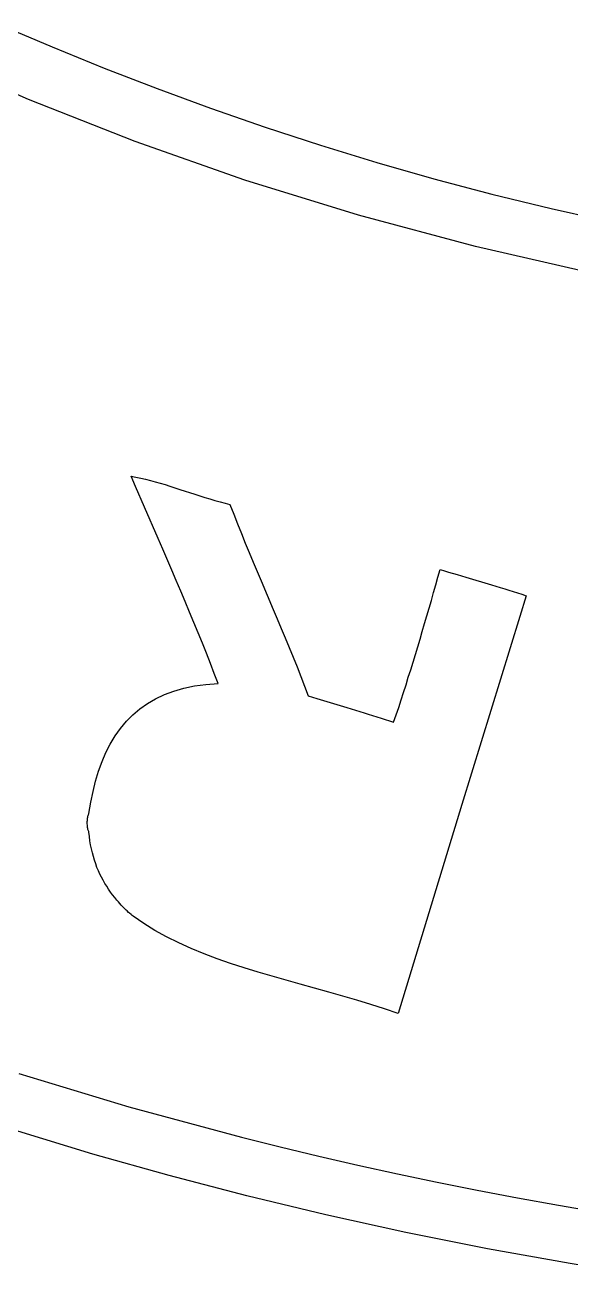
# Model space of a CAD drawing. Header units: metres. Extents: x -185 to 1201, y -340 to 309.
# Drawn here: x 874.25 to 877.6, y 41.3 to 48.97 of the extents above; entities that cross this region are included whole.
import ezdxf

# ---------------------------------------------------------------- set-up
doc = ezdxf.new("R2010")
doc.units = ezdxf.units.M

msp = doc.modelspace()

# ---------------------------------------------------------------- linework, layer by layer
for p, q in [((874.107, 48.9724), (874.421, 48.8382)), ((874.421, 48.8382), (874.74, 48.7083)), ((874.276, 48.5156), (873.642, 48.7922)), ((874.74, 48.7083), (875.064, 48.5828)), ((875.064, 48.5828), (875.392, 48.4621)), ((874.929, 48.2587), (874.276, 48.5156)), ((875.392, 48.4621), (875.726, 48.3462)), ((875.726, 48.3462), (876.066, 48.2355)), ((875.602, 48.0225), (874.929, 48.2587)), ((876.066, 48.2355), (876.411, 48.1301)), ((876.411, 48.1301), (876.761, 48.0302)), ((876.298, 47.8078), (875.602, 48.0225)), ((876.761, 48.0302), (877.117, 47.9361)), ((877.117, 47.9361), (877.479, 47.8479)), ((877.479, 47.8479), (877.847, 47.766)), ((877.015, 47.6154), (876.298, 47.8078)), ((877.756, 47.4462), (877.015, 47.6154)), ((874.933, 46.1436), (874.906, 46.2064)), ((874.906, 46.2064), (874.935, 46.2012)), ((874.935, 46.2012), (874.964, 46.1951)), ((874.988, 46.0168), (874.933, 46.1436)), ((874.964, 46.1951), (874.993, 46.1882)), ((874.993, 46.1882), (875.023, 46.1808)), ((875.023, 46.1808), (875.053, 46.1727)), ((875.053, 46.1727), (875.083, 46.1642)), ((875.083, 46.1642), (875.113, 46.1552)), ((875.113, 46.1552), (875.143, 46.1458)), ((875.143, 46.1458), (875.173, 46.1362)), ((875.173, 46.1362), (875.204, 46.1264)), ((875.204, 46.1264), (875.295, 46.0964)), ((875.295, 46.0964), (875.326, 46.0865)), ((875.326, 46.0865), (875.357, 46.0768)), ((875.357, 46.0768), (875.388, 46.0673)), ((875.388, 46.0673), (875.419, 46.0581)), ((875.419, 46.0581), (875.45, 46.0494)), ((875.45, 46.0494), (875.481, 46.0411)), ((875.071, 45.8246), (874.988, 46.0168)), ((875.481, 46.0411), (875.511, 46.0333)), ((875.511, 46.0333), (875.534, 45.9739)), ((875.534, 45.9739), (875.557, 45.9148)), ((875.557, 45.9148), (875.581, 45.856)), ((875.099, 45.7603), (875.071, 45.8246)), ((875.581, 45.856), (875.605, 45.7974)), ((875.155, 45.6314), (875.099, 45.7603)), ((875.605, 45.7974), (875.629, 45.739)), ((875.629, 45.739), (875.653, 45.6808)), ((875.653, 45.6808), (875.677, 45.6227)), ((875.182, 45.567), (875.155, 45.6314)), ((875.677, 45.6227), (875.702, 45.5646)), ((876.773, 45.5407), (876.786, 45.5883)), ((876.786, 45.5883), (876.799, 45.636)), ((876.799, 45.636), (876.825, 45.6277)), ((876.825, 45.6277), (876.851, 45.6195)), ((876.851, 45.6195), (876.904, 45.6034)), ((876.904, 45.6034), (876.957, 45.5876)), ((876.957, 45.5876), (877.115, 45.5404)), ((875.21, 45.5027), (875.182, 45.567)), ((875.702, 45.5646), (875.776, 45.3906)), ((876.759, 45.4931), (876.773, 45.5407)), ((877.115, 45.5404), (877.168, 45.5245)), ((877.168, 45.5245), (877.195, 45.5164)), ((877.195, 45.5164), (877.221, 45.5082)), ((877.221, 45.5082), (877.247, 45.4999)), ((875.237, 45.4385), (875.21, 45.5027)), ((875.264, 45.3745), (875.237, 45.4385)), ((876.732, 45.398), (876.746, 45.4455)), ((876.746, 45.4455), (876.759, 45.4931)), ((877.247, 45.4999), (877.274, 45.4914)), ((877.274, 45.4914), (877.3, 45.4829)), ((877.326, 45.4742), (877.287, 45.3463)), ((877.3, 45.4829), (877.326, 45.4742)), ((875.29, 45.3107), (875.264, 45.3745)), ((875.776, 45.3906), (875.801, 45.3325)), ((876.718, 45.3505), (876.732, 45.398)), ((875.316, 45.2473), (875.29, 45.3107)), ((875.801, 45.3325), (875.825, 45.2743)), ((876.69, 45.2558), (876.704, 45.3031)), ((876.704, 45.3031), (876.718, 45.3505)), ((877.287, 45.3463), (876.933, 44.194)), ((875.342, 45.1841), (875.316, 45.2473)), ((875.825, 45.2743), (875.85, 45.2159)), ((875.85, 45.2159), (875.874, 45.1573)), ((876.662, 45.1615), (876.676, 45.2086)), ((876.676, 45.2086), (876.69, 45.2558)), ((875.367, 45.1214), (875.342, 45.1841)), ((875.874, 45.1573), (875.898, 45.0985)), ((876.648, 45.1144), (876.662, 45.1615)), ((875.391, 45.0591), (875.367, 45.1214)), ((875.415, 44.9973), (875.391, 45.0591)), ((875.898, 45.0985), (875.922, 45.0394)), ((876.619, 45.0208), (876.633, 45.0675)), ((876.633, 45.0675), (876.648, 45.1144)), ((875.438, 44.936), (875.415, 44.9973)), ((875.922, 45.0394), (875.945, 44.98)), ((875.945, 44.98), (875.968, 44.9202)), ((876.59, 44.9277), (876.604, 44.9742)), ((876.604, 44.9742), (876.619, 45.0208)), ((875.167, 44.89), (875.229, 44.9077)), ((875.229, 44.9077), (875.294, 44.9214)), ((875.294, 44.9214), (875.364, 44.9308)), ((875.364, 44.9308), (875.438, 44.936)), ((875.968, 44.9202), (875.991, 44.86)), ((876.575, 44.8815), (876.59, 44.9277)), ((875.005, 44.8136), (875.055, 44.8429)), ((875.055, 44.8429), (875.109, 44.8684)), ((875.109, 44.8684), (875.167, 44.89)), ((875.991, 44.86), (876.043, 44.8443)), ((876.043, 44.8443), (876.227, 44.7893)), ((876.545, 44.7894), (876.56, 44.8353)), ((876.56, 44.8353), (876.575, 44.8815)), ((874.876, 44.7045), (874.916, 44.7443)), ((874.916, 44.7443), (874.959, 44.7807)), ((874.959, 44.7807), (875.005, 44.8136)), ((876.227, 44.7893), (876.254, 44.7814)), ((876.254, 44.7814), (876.306, 44.7654)), ((876.306, 44.7654), (876.333, 44.7573)), ((876.333, 44.7573), (876.359, 44.7491)), ((876.359, 44.7491), (876.385, 44.7409)), ((876.385, 44.7409), (876.411, 44.7325)), ((876.514, 44.6982), (876.529, 44.7437)), ((876.529, 44.7437), (876.545, 44.7894)), ((874.84, 44.6613), (874.876, 44.7045)), ((876.411, 44.7325), (876.437, 44.7241)), ((876.437, 44.7241), (876.463, 44.7156)), ((876.463, 44.7156), (876.488, 44.707)), ((876.488, 44.707), (876.514, 44.6982)), ((874.777, 44.5653), (874.807, 44.6148)), ((874.807, 44.6148), (874.84, 44.6613)), ((874.727, 44.4573), (874.751, 44.5127)), ((874.751, 44.5127), (874.777, 44.5653)), ((874.706, 44.399), (874.727, 44.4573)), ((874.687, 44.338), (874.706, 44.399)), ((874.672, 44.2744), (874.687, 44.338)), ((874.647, 44.1398), (874.658, 44.2083)), ((874.658, 44.2083), (874.672, 44.2744)), ((874.64, 44.1226), (874.642, 44.128)), ((874.642, 44.128), (874.643, 44.1327)), ((874.643, 44.1327), (874.645, 44.1367)), ((874.645, 44.1367), (874.647, 44.1398)), ((876.933, 44.194), (876.541, 42.9138)), ((874.636, 44.0896), (874.637, 44.0967)), ((874.636, 44.0823), (874.636, 44.0896)), ((874.636, 44.0751), (874.636, 44.0823)), ((874.637, 44.0679), (874.636, 44.0751)), ((874.637, 44.1037), (874.638, 44.1104)), ((874.637, 44.0967), (874.637, 44.1037)), ((874.637, 44.061), (874.637, 44.0679)), ((874.638, 44.0544), (874.637, 44.061)), ((874.638, 44.1104), (874.639, 44.1168)), ((874.639, 44.048), (874.638, 44.0544)), ((874.639, 44.1168), (874.64, 44.1226)), ((874.64, 44.0422), (874.639, 44.048)), ((874.642, 44.037), (874.64, 44.0422)), ((874.643, 44.0323), (874.642, 44.037)), ((874.645, 44.0284), (874.643, 44.0323)), ((874.647, 44.0254), (874.645, 44.0284)), ((874.65, 43.9984), (874.647, 44.0254)), ((874.653, 43.9722), (874.65, 43.9984)), ((874.657, 43.9468), (874.653, 43.9722)), ((874.662, 43.9221), (874.657, 43.9468)), ((874.668, 43.8983), (874.662, 43.9221)), ((874.674, 43.875), (874.668, 43.8983)), ((874.681, 43.8525), (874.674, 43.875)), ((874.688, 43.8306), (874.681, 43.8525)), ((874.696, 43.8093), (874.688, 43.8306)), ((874.705, 43.7886), (874.696, 43.8093)), ((874.714, 43.7685), (874.705, 43.7886)), ((874.724, 43.7489), (874.714, 43.7685)), ((874.734, 43.7298), (874.724, 43.7489)), ((874.745, 43.7112), (874.734, 43.7298)), ((874.756, 43.693), (874.745, 43.7112)), ((874.767, 43.6752), (874.756, 43.693)), ((874.779, 43.6578), (874.767, 43.6752)), ((874.792, 43.6408), (874.779, 43.6578)), ((874.805, 43.6241), (874.792, 43.6408)), ((874.818, 43.6077), (874.805, 43.6241)), ((874.827, 43.5972), (874.818, 43.6077)), ((874.836, 43.5869), (874.827, 43.5972)), ((874.845, 43.5767), (874.836, 43.5869)), ((874.85, 43.5717), (874.845, 43.5767)), ((874.86, 43.5618), (874.85, 43.5717)), ((874.865, 43.5569), (874.86, 43.5618)), ((874.875, 43.5473), (874.865, 43.5569)), ((874.88, 43.5426), (874.875, 43.5473)), ((874.89, 43.5332), (874.88, 43.5426)), ((874.896, 43.5286), (874.89, 43.5332)), ((874.906, 43.5195), (874.896, 43.5286)), ((874.912, 43.5151), (874.906, 43.5195)), ((874.918, 43.5107), (874.912, 43.5151)), ((874.983, 43.4651), (874.918, 43.5107)), ((875.051, 43.4227), (874.983, 43.4651)), ((875.123, 43.3833), (875.051, 43.4227)), ((875.197, 43.3464), (875.123, 43.3833)), ((875.273, 43.312), (875.197, 43.3464)), ((875.352, 43.2797), (875.273, 43.312)), ((875.432, 43.2493), (875.352, 43.2797)), ((875.515, 43.2206), (875.432, 43.2493)), ((875.598, 43.1933), (875.515, 43.2206)), ((875.683, 43.1671), (875.598, 43.1933)), ((875.769, 43.1418), (875.683, 43.1671)), ((875.855, 43.1172), (875.769, 43.1418)), ((875.942, 43.093), (875.855, 43.1172)), ((876.029, 43.0689), (875.942, 43.093)), ((876.116, 43.0448), (876.029, 43.0689)), ((876.203, 43.0203), (876.116, 43.0448)), ((876.289, 42.9952), (876.203, 43.0203)), ((876.374, 42.9692), (876.289, 42.9952)), ((876.458, 42.9422), (876.374, 42.9692)), ((876.541, 42.9138), (876.458, 42.9422)), ((874.216, 42.5447), (874.891, 42.3422)), ((874.891, 42.3422), (875.582, 42.1552)), ((874.671, 42.0522), (874.211, 42.192)), ((875.582, 42.1552), (875.818, 42.0962)), ((875.818, 42.0962), (876.055, 42.039)), ((875.139, 41.9199), (874.671, 42.0522)), ((876.055, 42.039), (876.295, 41.9837)), ((876.295, 41.9837), (876.537, 41.9305)), ((875.614, 41.7953), (875.139, 41.9199)), ((876.537, 41.9305), (876.78, 41.8792)), ((876.78, 41.8792), (877.026, 41.83)), ((877.026, 41.83), (877.274, 41.7829)), ((876.098, 41.6787), (875.614, 41.7953)), ((877.274, 41.7829), (877.524, 41.738)), ((876.589, 41.5705), (876.098, 41.6787)), ((877.524, 41.738), (877.775, 41.6953)), ((877.089, 41.4709), (876.589, 41.5705)), ((877.597, 41.3801), (877.089, 41.4709)), ((878.113, 41.2985), (877.597, 41.3801))]:
    msp.add_line(p, q)

doc.saveas('drawing.dxf')
